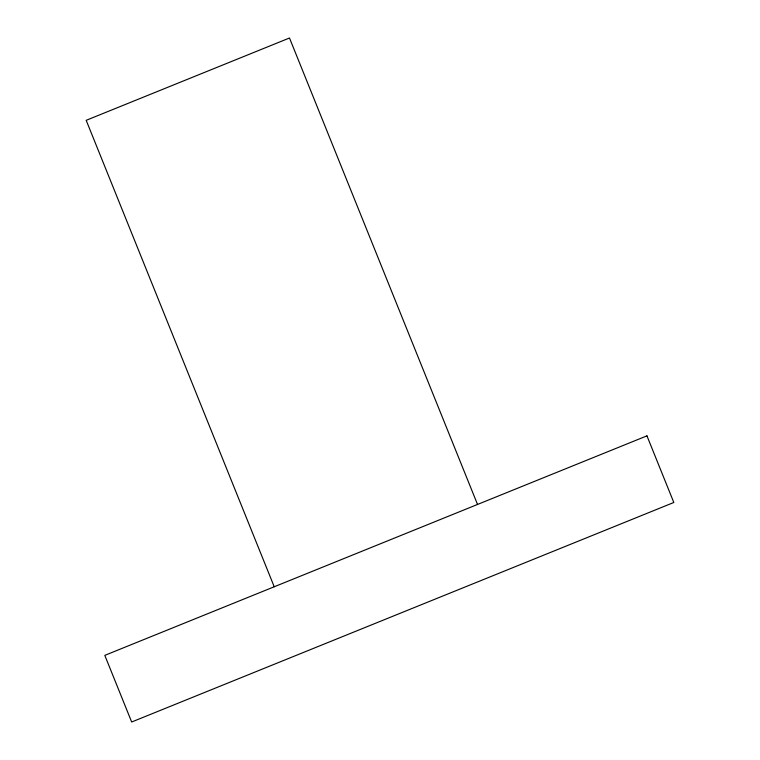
<?xml version="1.0" encoding="UTF-8"?>
<svg xmlns="http://www.w3.org/2000/svg" width="760" height="760" viewBox="0 0 760 760"><rect width="100%" height="100%" fill="white"/><g stroke="black" fill="none" stroke-linecap="round" stroke-linejoin="round"><path stroke-width="1.14" d="M477.527 504.45L289.493 38L86.184 120.317L274.227 586.767M646.95 435.851L104.804 655.367L131.67 722L673.816 502.483L646.95 435.851"/></g></svg>
